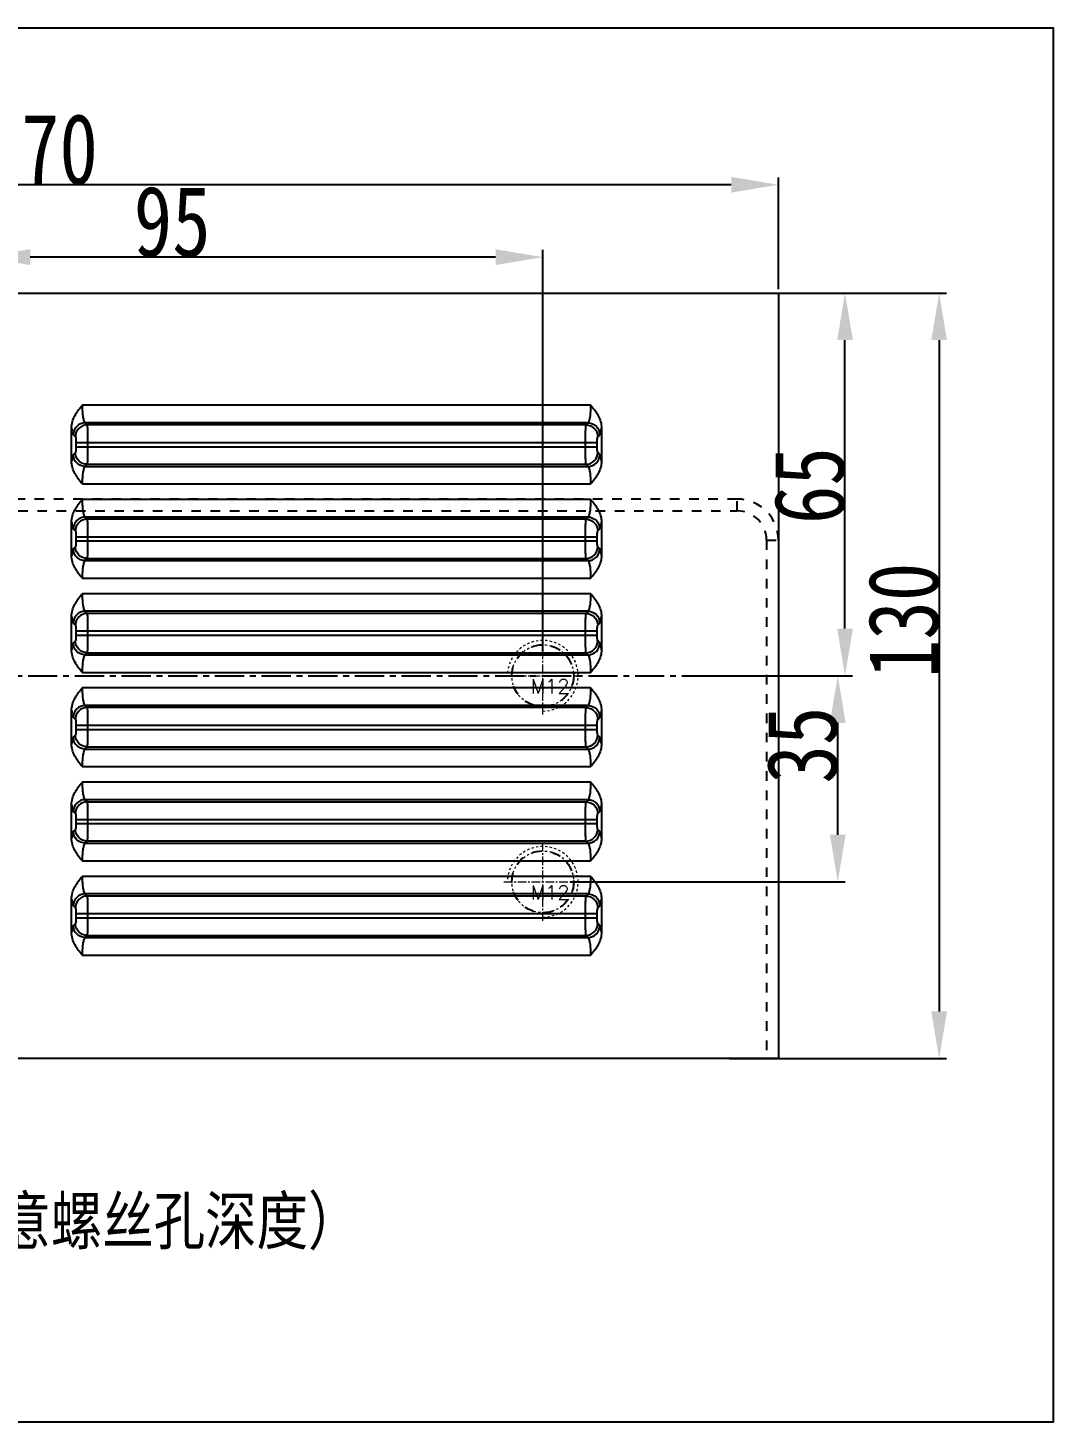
# Model space of a CAD drawing. Header units: millimetres. Extents: x 2673 to 5721, y -10743 to 3474.
# Drawn here: x 3813.8 to 3987.8, y -3760.6 to -3523.9 of the extents above; entities that cross this region are included whole.
import ezdxf

# ---------------------------------------------------------------- set-up
doc = ezdxf.new("R2010")
doc.units = ezdxf.units.MM
doc.header["$LTSCALE"] = 16.335
doc.header["$PDMODE"] = 3
doc.header["$PDSIZE"] = 0.3125
doc.linetypes.add('CENTER', pattern=[0.6, 0.375, -0.075, 0.075, -0.075])
doc.linetypes.add('HIDDEN', pattern=[0.2, 0.1, -0.1])
doc.layers.get('0').update_dxf_attribs({"linetype": 'CONTINUOUS'})
doc.layers.get('Defpoints').update_dxf_attribs({"linetype": 'CONTINUOUS'})
doc.layers.add('DEFAULT_2', color=8, linetype='HIDDEN')
doc.layers.add('screw', color=33, linetype='CONTINUOUS', lineweight=13)
doc.styles.get("Standard").update_dxf_attribs({"font": 'txt', "width": 0.8})
doc.styles.add('TXT', font='txt.shx', dxfattribs={"bigfont": 'gbcbig.shx'})
doc.dimstyles.new('ISO-25', dxfattribs={"dimtxt": 12, "dimasz": 8, "dimexe": 1.25, "dimexo": 0.625, "dimgap": 0, "dimtad": 1, "dimdsep": 46, "dimtxsty": 'Standard', "dimcen": 0, "dimclrd": 4, "dimclre": 4, "dimclrt": 6, "dimazin": 0, "dimtfac": 1, "dimtofl": 0, "dimtmove": 0, "dimatfit": 3, "dimfxl": 0, "dimarcsym": 0})

# ---------------------------------------------------------------- blocks, each defined once
blk = doc.blocks.new('screw_m12_g')
at = {"layer": 'screw', "color": 1, "linetype": 'CENTER', "ltscale": 0.24}
for p, q in [((0, -6.6), (0, 6.6)), ((-6.6, 0), (6.6, 0))]:
    blk.add_line(p, q, dxfattribs=at)
at = {"layer": 'screw', "color": 33, "linetype": 'HIDDEN', "ltscale": 0.24}
blk.add_circle((0, 0), 5.25, dxfattribs=at)
at = {"layer": 'screw', "color": 92, "linetype": 'HIDDEN', "ltscale": 0.24}
blk.add_arc((0, 0), 6, 270, 180, dxfattribs=at)
at = {"layer": 'screw', "color": 6, "style": 'TXT'}
blk.add_text('M12', height=2.4, dxfattribs=at).set_placement((-2.04, -3))
blk = doc.blocks.new('*D607')
at = {"color": 4, "lineweight": -2}
for p, q in [((3671.17, -3568.25), (3671.17, -3549.25)), ((3941.17, -3568.25), (3941.17, -3549.25)), ((3933.17, -3550.5), (3679.17, -3550.5))]:
    blk.add_line(p, q, dxfattribs=at)
at = {"color": 4}
for points in [[(3679.17, -3549.16), (3679.17, -3551.83), (3671.17, -3550.5)], [(3933.17, -3549.16), (3933.17, -3551.83), (3941.17, -3550.5)]]:
    blk.add_solid(points, dxfattribs=at)
at = {"layer": 'Defpoints', "color": 0}
for p in [(3671.17, -3550.5), (3671.17, -3568.88), (3941.17, -3568.88)]:
    blk.add_point(p, dxfattribs=at)
at = {"color": 6, "insert": (3815.87, -3544.5), "char_height": 12, "attachment_point": 5}
blk.add_mtext('270', dxfattribs=at)
blk = doc.blocks.new('*D608')
at = {"color": 4, "lineweight": -2}
for p, q in [((3932.88, -3568.88), (3969.7, -3568.88)), ((3968.45, -3576.88), (3968.45, -3690.88)), ((3932.88, -3698.88), (3969.7, -3698.88))]:
    blk.add_line(p, q, dxfattribs=at)
at = {"color": 4}
for points in [[(3967.12, -3576.88), (3969.78, -3576.88), (3968.45, -3568.88)], [(3967.12, -3690.88), (3969.78, -3690.88), (3968.45, -3698.88)]]:
    blk.add_solid(points, dxfattribs=at)
at = {"layer": 'Defpoints', "color": 0}
for p in [(3932.26, -3568.88), (3932.26, -3698.88), (3968.45, -3698.88)]:
    blk.add_point(p, dxfattribs=at)
at = {"color": 6, "insert": (3962.45, -3624.47), "char_height": 12, "attachment_point": 5, "rotation": 90}
blk.add_mtext('130', dxfattribs=at)
blk = doc.blocks.new('*D609')
at = {"color": 4, "lineweight": -2}
for p, q in [((3806.17, -3576.17), (3806.17, -3561.54)), ((3893.17, -3562.79), (3814.17, -3562.79)), ((3901.17, -3629.7), (3901.17, -3561.54))]:
    blk.add_line(p, q, dxfattribs=at)
at = {"color": 4}
for points in [[(3814.17, -3561.45), (3814.17, -3564.12), (3806.17, -3562.79)], [(3893.17, -3561.45), (3893.17, -3564.12), (3901.17, -3562.79)]]:
    blk.add_solid(points, dxfattribs=at)
at = {"layer": 'Defpoints', "color": 0}
for p in [(3806.17, -3562.79), (3806.17, -3576.8), (3901.17, -3630.33)]:
    blk.add_point(p, dxfattribs=at)
at = {"color": 6, "insert": (3838.27, -3556.79), "char_height": 12, "attachment_point": 5}
blk.add_mtext('95', dxfattribs=at)
blk = doc.blocks.new('*D610')
at = {"color": 4, "lineweight": -2}
for p, q in [((3925.47, -3633.88), (3952.5, -3633.88)), ((3951.25, -3660.88), (3951.25, -3641.88)), ((3905.82, -3668.88), (3952.5, -3668.88))]:
    blk.add_line(p, q, dxfattribs=at)
at = {"color": 4}
for points in [[(3949.91, -3641.88), (3952.58, -3641.88), (3951.25, -3633.88)], [(3949.91, -3660.88), (3952.58, -3660.88), (3951.25, -3668.88)]]:
    blk.add_solid(points, dxfattribs=at)
at = {"layer": 'Defpoints', "color": 0}
for p in [(3924.85, -3633.88), (3951.25, -3633.88), (3905.2, -3668.88)]:
    blk.add_point(p, dxfattribs=at)
at = {"color": 6, "insert": (3945.25, -3645.65), "char_height": 12, "attachment_point": 5, "rotation": 90}
blk.add_mtext('35', dxfattribs=at)
blk = doc.blocks.new('*D588')
at = {"color": 4, "lineweight": -2}
for p, q in [((3933.51, -3568.88), (3953.72, -3568.88)), ((3952.47, -3625.88), (3952.47, -3576.88)), ((3935.28, -3633.88), (3953.72, -3633.88))]:
    blk.add_line(p, q, dxfattribs=at)
at = {"color": 4}
for points in [[(3951.14, -3576.88), (3953.81, -3576.88), (3952.47, -3568.88)], [(3951.14, -3625.88), (3953.81, -3625.88), (3952.47, -3633.88)]]:
    blk.add_solid(points, dxfattribs=at)
at = {"layer": 'Defpoints', "color": 0}
for p in [(3932.88, -3568.88), (3952.47, -3568.88), (3934.65, -3633.88)]:
    blk.add_point(p, dxfattribs=at)
at = {"color": 6, "insert": (3946.47, -3601.59), "char_height": 12, "attachment_point": 5, "rotation": 90}
blk.add_mtext('65', dxfattribs=at)

msp = doc.modelspace()

# ---------------------------------------------------------------- linework, layer by layer
at = {"color": 7, "linetype": 'Continuous'}
for p, q in [((3671.172, -3568.879), (3941.172, -3568.879)), ((3941.172, -3568.879), (3941.172, -3698.88)), ((3909.35, -3587.949), (3822.994, -3587.949)), ((3821.193, -3597.475), (3821.193, -3591.783)), ((3823.464, -3590.933), (3823.824, -3591.293)), ((3908.879, -3590.933), (3823.464, -3590.933)), ((3908.519, -3591.293), (3823.824, -3591.293)), ((3908.519, -3591.293), (3908.879, -3590.933)), ((3911.151, -3591.783), (3911.151, -3597.475)), ((3821.475, -3592.922), (3821.835, -3593.282)), ((3821.929, -3594.277), (3821.929, -3594.982)), ((3821.929, -3594.277), (3910.414, -3594.277)), ((3823.919, -3594.277), (3823.919, -3594.982)), ((3908.425, -3594.982), (3908.425, -3594.277)), ((3910.414, -3594.982), (3910.414, -3594.277)), ((3910.508, -3593.282), (3910.868, -3592.922)), ((3821.835, -3595.977), (3821.475, -3596.337)), ((3821.929, -3594.982), (3910.414, -3594.982)), ((3910.868, -3596.337), (3910.508, -3595.977)), ((3823.824, -3597.966), (3823.464, -3598.326)), ((3823.464, -3598.326), (3908.879, -3598.326)), ((3823.824, -3597.966), (3908.519, -3597.966)), ((3908.879, -3598.326), (3908.519, -3597.966)), ((3822.994, -3601.31), (3909.35, -3601.31)), ((3909.35, -3603.949), (3822.994, -3603.949)), ((3821.193, -3613.475), (3821.193, -3607.783)), ((3823.464, -3606.933), (3823.824, -3607.293)), ((3908.879, -3606.933), (3823.464, -3606.933)), ((3908.519, -3607.293), (3823.824, -3607.293)), ((3908.519, -3607.293), (3908.879, -3606.933)), ((3911.151, -3607.783), (3911.151, -3613.475)), ((3821.475, -3608.922), (3821.835, -3609.282)), ((3821.929, -3610.277), (3821.929, -3610.982)), ((3821.929, -3610.277), (3910.414, -3610.277)), ((3823.919, -3610.277), (3823.919, -3610.982)), ((3908.425, -3610.982), (3908.425, -3610.277)), ((3910.414, -3610.982), (3910.414, -3610.277)), ((3910.508, -3609.282), (3910.868, -3608.922)), ((3821.835, -3611.977), (3821.475, -3612.337)), ((3821.929, -3610.982), (3910.414, -3610.982)), ((3910.868, -3612.337), (3910.508, -3611.977)), ((3823.824, -3613.966), (3823.464, -3614.326)), ((3823.464, -3614.326), (3908.879, -3614.326)), ((3823.824, -3613.966), (3908.519, -3613.966)), ((3908.879, -3614.326), (3908.519, -3613.966)), ((3822.994, -3617.31), (3909.35, -3617.31)), ((3909.35, -3619.949), (3822.994, -3619.949)), ((3821.193, -3629.475), (3821.193, -3623.783)), ((3821.475, -3624.922), (3821.835, -3625.282)), ((3823.464, -3622.933), (3823.824, -3623.293)), ((3908.879, -3622.933), (3823.464, -3622.933)), ((3908.519, -3623.293), (3823.824, -3623.293)), ((3908.519, -3623.293), (3908.879, -3622.933)), ((3910.508, -3625.282), (3910.868, -3624.922)), ((3911.151, -3623.783), (3911.151, -3629.475)), ((3821.929, -3626.277), (3821.929, -3626.982)), ((3821.929, -3626.277), (3910.414, -3626.277)), ((3821.929, -3626.982), (3910.414, -3626.982)), ((3823.919, -3626.277), (3823.919, -3626.982)), ((3908.425, -3626.982), (3908.425, -3626.277)), ((3910.414, -3626.982), (3910.414, -3626.277)), ((3821.835, -3627.977), (3821.475, -3628.337)), ((3910.868, -3628.337), (3910.508, -3627.977)), ((3823.824, -3629.966), (3823.464, -3630.326)), ((3823.464, -3630.326), (3908.879, -3630.326)), ((3823.824, -3629.966), (3908.519, -3629.966)), ((3908.879, -3630.326), (3908.519, -3629.966)), ((3822.994, -3633.31), (3909.35, -3633.31)), ((3909.35, -3635.949), (3822.994, -3635.949)), ((3823.464, -3638.933), (3823.824, -3639.293)), ((3908.879, -3638.933), (3823.464, -3638.933)), ((3908.519, -3639.293), (3908.879, -3638.933)), ((3821.193, -3645.475), (3821.193, -3639.783)), ((3821.475, -3640.922), (3821.835, -3641.282)), ((3908.519, -3639.293), (3823.824, -3639.293)), ((3910.508, -3641.282), (3910.868, -3640.922)), ((3911.151, -3639.783), (3911.151, -3645.475)), ((3821.835, -3643.977), (3821.475, -3644.337)), ((3821.929, -3642.277), (3821.929, -3642.982)), ((3821.929, -3642.277), (3910.414, -3642.277)), ((3821.929, -3642.982), (3910.414, -3642.982)), ((3823.919, -3642.277), (3823.919, -3642.982)), ((3908.425, -3642.982), (3908.425, -3642.277)), ((3910.414, -3642.982), (3910.414, -3642.277)), ((3910.868, -3644.337), (3910.508, -3643.977)), ((3823.824, -3645.966), (3823.464, -3646.326)), ((3823.464, -3646.326), (3908.879, -3646.326)), ((3823.824, -3645.966), (3908.519, -3645.966)), ((3908.879, -3646.326), (3908.519, -3645.966)), ((3822.994, -3649.31), (3909.35, -3649.31)), ((3909.35, -3651.949), (3822.994, -3651.949)), ((3821.193, -3661.475), (3821.193, -3655.783)), ((3823.464, -3654.933), (3823.824, -3655.293)), ((3908.879, -3654.933), (3823.464, -3654.933)), ((3823.824, -3655.293), (3908.519, -3655.293)), ((3908.519, -3655.293), (3908.879, -3654.933)), ((3911.151, -3655.783), (3911.151, -3661.475)), ((3821.475, -3656.922), (3821.835, -3657.282)), ((3910.508, -3657.282), (3910.868, -3656.922)), ((3821.835, -3659.977), (3821.475, -3660.337)), ((3821.929, -3658.277), (3821.929, -3658.982)), ((3821.929, -3658.277), (3910.414, -3658.277)), ((3821.929, -3658.982), (3910.414, -3658.982)), ((3823.919, -3658.277), (3823.919, -3658.982)), ((3908.425, -3658.982), (3908.425, -3658.277)), ((3910.414, -3658.982), (3910.414, -3658.277)), ((3910.868, -3660.337), (3910.508, -3659.977)), ((3823.824, -3661.966), (3823.464, -3662.326)), ((3823.464, -3662.326), (3908.879, -3662.326)), ((3908.519, -3661.966), (3823.824, -3661.966)), ((3908.879, -3662.326), (3908.519, -3661.966)), ((3822.994, -3665.31), (3909.35, -3665.31)), ((3909.35, -3667.949), (3822.994, -3667.949)), ((3821.193, -3677.475), (3821.193, -3671.783)), ((3823.464, -3670.933), (3823.824, -3671.293)), ((3908.879, -3670.933), (3823.464, -3670.933)), ((3908.519, -3671.293), (3823.824, -3671.293)), ((3908.519, -3671.293), (3908.879, -3670.933)), ((3911.151, -3671.783), (3911.151, -3677.475)), ((3821.475, -3672.922), (3821.835, -3673.282)), ((3821.929, -3674.277), (3821.929, -3674.982)), ((3821.929, -3674.277), (3910.414, -3674.277)), ((3823.919, -3674.277), (3823.919, -3674.982)), ((3908.425, -3674.982), (3908.425, -3674.277)), ((3910.414, -3674.982), (3910.414, -3674.277)), ((3910.508, -3673.282), (3910.868, -3672.922)), ((3821.835, -3675.977), (3821.475, -3676.337)), ((3821.929, -3674.982), (3910.414, -3674.982)), ((3910.868, -3676.337), (3910.508, -3675.977)), ((3823.824, -3677.966), (3823.464, -3678.326)), ((3823.464, -3678.326), (3908.879, -3678.326)), ((3823.824, -3677.966), (3908.519, -3677.966)), ((3908.879, -3678.326), (3908.519, -3677.966)), ((3822.994, -3681.31), (3909.35, -3681.31)), ((3941.172, -3698.88), (3671.172, -3698.88))]:
    msp.add_line(p, q, dxfattribs=at)
at = {"color": 1, "linetype": 'CENTER', "ltscale": 0.808578}
msp.add_line((3671.172, -3633.879), (3941.172, -3633.879), dxfattribs=at)
msp.add_lwpolyline([(3532.828, -3523.855), (3987.794, -3523.855), (3987.794, -3760.633), (3532.828, -3760.633)], close=True)
at = {"color": 7, "linetype": 'Continuous'}
for points, knots in [([(3821.193, -3591.783), (3821.193, -3591.07), (3821.66, -3589.64), (3822.539, -3588.506), (3822.994, -3587.949)], [0, 0, 0, 0, 0.4983133, 1, 1, 1, 1]), ([(3822.994, -3587.949), (3822.994, -3588.31), (3823.014, -3588.984), (3823.104, -3589.878), (3823.222, -3590.485), (3823.35, -3590.806), (3823.424, -3590.908), (3823.464, -3590.933)], [0, 0, 0, 0, 0.3532544, 0.6598952, 0.8817852, 0.9537681, 1, 1, 1, 1]), ([(3908.879, -3590.933), (3908.92, -3590.908), (3908.994, -3590.806), (3909.122, -3590.486), (3909.239, -3589.878), (3909.33, -3588.985), (3909.35, -3588.31), (3909.35, -3587.949)], [0, 0, 0, 0, 0.0461847, 0.118068, 0.339755, 0.6463611, 1, 1, 1, 1]), ([(3909.35, -3587.949), (3909.805, -3588.506), (3910.683, -3589.64), (3911.151, -3591.07), (3911.151, -3591.783)], [0, 0, 0, 0, 0.5016803, 1, 1, 1, 1]), ([(3821.193, -3591.783), (3821.225, -3592.042), (3821.274, -3592.385), (3821.382, -3592.76), (3821.439, -3592.886), (3821.475, -3592.922)], [0, 0, 0, 0, 0.661067, 0.8712814, 1, 1, 1, 1]), ([(3823.824, -3591.293), (3823.318, -3591.298), (3822.272, -3591.729), (3821.841, -3592.776), (3821.835, -3593.282)], [0, 0, 0, 0, 0.5, 1, 1, 1, 1]), ([(3823.824, -3591.293), (3823.836, -3591.327), (3823.847, -3591.432), (3823.865, -3591.633), (3823.879, -3591.923), (3823.899, -3592.455), (3823.914, -3593.249), (3823.919, -3593.918), (3823.919, -3594.277)], [0, 0, 0, 0, 0.0364007, 0.1047722, 0.203024, 0.3278901, 0.640037, 1, 1, 1, 1]), ([(3908.425, -3594.277), (3908.425, -3593.918), (3908.429, -3593.249), (3908.444, -3592.455), (3908.464, -3591.923), (3908.479, -3591.633), (3908.497, -3591.432), (3908.508, -3591.327), (3908.519, -3591.293)], [0, 0, 0, 0, 0.360116, 0.6723565, 0.7971401, 0.8952895, 0.963606, 1, 1, 1, 1]), ([(3908.879, -3590.933), (3909.385, -3590.938), (3910.432, -3591.369), (3910.863, -3592.416), (3910.868, -3592.922)], [0, 0, 0, 0, 0.5, 1, 1, 1, 1]), ([(3910.868, -3592.922), (3910.904, -3592.886), (3910.962, -3592.76), (3911.07, -3592.385), (3911.118, -3592.042), (3911.151, -3591.783)], [0, 0, 0, 0, 0.1286696, 0.3388579, 1, 1, 1, 1]), ([(3821.835, -3593.282), (3821.861, -3593.308), (3821.878, -3593.428), (3821.91, -3593.633), (3821.925, -3593.934), (3821.929, -3594.157), (3821.929, -3594.277)], [0, 0, 0, 0, 0.1090665, 0.3317934, 0.6421341, 1, 1, 1, 1]), ([(3910.414, -3594.277), (3910.414, -3594.157), (3910.419, -3593.934), (3910.434, -3593.633), (3910.466, -3593.428), (3910.482, -3593.308), (3910.508, -3593.282)], [0, 0, 0, 0, 0.3580185, 0.6684518, 0.8909949, 1, 1, 1, 1]), ([(3821.475, -3596.337), (3821.439, -3596.373), (3821.382, -3596.498), (3821.274, -3596.874), (3821.225, -3597.217), (3821.193, -3597.475)], [0, 0, 0, 0, 0.1286696, 0.3388579, 1, 1, 1, 1]), ([(3823.464, -3598.326), (3822.958, -3598.32), (3821.911, -3597.89), (3821.481, -3596.843), (3821.475, -3596.337)], [0, 0, 0, 0, 0.5, 1, 1, 1, 1]), ([(3821.929, -3594.982), (3821.929, -3595.102), (3821.925, -3595.325), (3821.91, -3595.626), (3821.878, -3595.831), (3821.861, -3595.951), (3821.835, -3595.977)], [0, 0, 0, 0, 0.3580185, 0.6684518, 0.8909949, 1, 1, 1, 1]), ([(3823.919, -3594.982), (3823.919, -3595.341), (3823.914, -3596.01), (3823.899, -3596.804), (3823.879, -3597.336), (3823.865, -3597.626), (3823.847, -3597.827), (3823.836, -3597.931), (3823.824, -3597.966)], [0, 0, 0, 0, 0.360116, 0.6723565, 0.7971401, 0.8952895, 0.963606, 1, 1, 1, 1]), ([(3908.519, -3597.966), (3908.508, -3597.931), (3908.497, -3597.827), (3908.479, -3597.626), (3908.464, -3597.336), (3908.444, -3596.803), (3908.429, -3596.01), (3908.425, -3595.341), (3908.425, -3594.982)], [0, 0, 0, 0, 0.0364007, 0.1047722, 0.203024, 0.3278901, 0.640037, 1, 1, 1, 1]), ([(3908.519, -3597.966), (3909.025, -3597.96), (3910.072, -3597.53), (3910.503, -3596.483), (3910.508, -3595.977)], [0, 0, 0, 0, 0.5, 1, 1, 1, 1]), ([(3910.508, -3595.977), (3910.482, -3595.951), (3910.466, -3595.831), (3910.434, -3595.626), (3910.419, -3595.324), (3910.414, -3595.102), (3910.414, -3594.982)], [0, 0, 0, 0, 0.1090665, 0.3317934, 0.6421341, 1, 1, 1, 1]), ([(3911.151, -3597.475), (3911.118, -3597.217), (3911.07, -3596.874), (3910.962, -3596.498), (3910.904, -3596.373), (3910.868, -3596.337)], [0, 0, 0, 0, 0.661067, 0.8712814, 1, 1, 1, 1]), ([(3822.994, -3601.31), (3822.539, -3600.753), (3821.66, -3599.618), (3821.193, -3598.189), (3821.193, -3597.475)], [0, 0, 0, 0, 0.5016864, 1, 1, 1, 1]), ([(3823.464, -3598.326), (3823.424, -3598.35), (3823.35, -3598.453), (3823.222, -3598.773), (3823.105, -3599.38), (3823.014, -3600.274), (3822.994, -3600.949), (3822.994, -3601.31)], [0, 0, 0, 0, 0.0461847, 0.118068, 0.339755, 0.6463611, 1, 1, 1, 1]), ([(3909.35, -3601.31), (3909.35, -3600.949), (3909.33, -3600.275), (3909.239, -3599.381), (3909.122, -3598.774), (3908.994, -3598.453), (3908.92, -3598.35), (3908.879, -3598.326)], [0, 0, 0, 0, 0.3532544, 0.6598952, 0.8817852, 0.9537681, 1, 1, 1, 1]), ([(3911.151, -3597.475), (3911.151, -3598.189), (3910.683, -3599.618), (3909.804, -3600.753), (3909.35, -3601.31)], [0, 0, 0, 0, 0.4983121, 1, 1, 1, 1]), ([(3821.193, -3607.783), (3821.193, -3607.07), (3821.66, -3605.64), (3822.539, -3604.506), (3822.994, -3603.949)], [0, 0, 0, 0, 0.4983133, 1, 1, 1, 1]), ([(3822.994, -3603.949), (3822.994, -3604.31), (3823.014, -3604.984), (3823.104, -3605.878), (3823.222, -3606.485), (3823.35, -3606.806), (3823.424, -3606.908), (3823.464, -3606.933)], [0, 0, 0, 0, 0.3532544, 0.6598952, 0.8817852, 0.9537681, 1, 1, 1, 1]), ([(3908.879, -3606.933), (3908.92, -3606.908), (3908.994, -3606.806), (3909.122, -3606.486), (3909.239, -3605.878), (3909.33, -3604.985), (3909.35, -3604.31), (3909.35, -3603.949)], [0, 0, 0, 0, 0.0461847, 0.118068, 0.339755, 0.6463611, 1, 1, 1, 1]), ([(3909.35, -3603.949), (3909.805, -3604.506), (3910.683, -3605.64), (3911.151, -3607.07), (3911.151, -3607.783)], [0, 0, 0, 0, 0.5016804, 1, 1, 1, 1]), ([(3821.193, -3607.783), (3821.225, -3608.042), (3821.274, -3608.385), (3821.382, -3608.76), (3821.439, -3608.886), (3821.475, -3608.922)], [0, 0, 0, 0, 0.661067, 0.8712814, 1, 1, 1, 1]), ([(3823.824, -3607.293), (3823.318, -3607.298), (3822.272, -3607.729), (3821.841, -3608.776), (3821.835, -3609.282)], [0, 0, 0, 0, 0.5, 1, 1, 1, 1]), ([(3823.824, -3607.293), (3823.836, -3607.327), (3823.847, -3607.432), (3823.865, -3607.633), (3823.879, -3607.923), (3823.899, -3608.455), (3823.914, -3609.249), (3823.919, -3609.918), (3823.919, -3610.277)], [0, 0, 0, 0, 0.0364007, 0.1047722, 0.203024, 0.3278901, 0.640037, 1, 1, 1, 1]), ([(3908.425, -3610.277), (3908.425, -3609.918), (3908.429, -3609.249), (3908.444, -3608.455), (3908.464, -3607.923), (3908.479, -3607.633), (3908.497, -3607.432), (3908.508, -3607.327), (3908.519, -3607.293)], [0, 0, 0, 0, 0.360116, 0.6723565, 0.7971401, 0.8952895, 0.963606, 1, 1, 1, 1]), ([(3908.879, -3606.933), (3909.385, -3606.938), (3910.432, -3607.369), (3910.863, -3608.416), (3910.868, -3608.922)], [0, 0, 0, 0, 0.5, 1, 1, 1, 1]), ([(3910.868, -3608.922), (3910.904, -3608.886), (3910.962, -3608.76), (3911.07, -3608.385), (3911.118, -3608.042), (3911.151, -3607.783)], [0, 0, 0, 0, 0.1286696, 0.3388579, 1, 1, 1, 1]), ([(3821.835, -3609.282), (3821.861, -3609.308), (3821.878, -3609.428), (3821.91, -3609.633), (3821.925, -3609.934), (3821.929, -3610.157), (3821.929, -3610.277)], [0, 0, 0, 0, 0.1090665, 0.3317934, 0.6421341, 1, 1, 1, 1]), ([(3910.414, -3610.277), (3910.414, -3610.157), (3910.419, -3609.934), (3910.434, -3609.633), (3910.466, -3609.428), (3910.482, -3609.308), (3910.508, -3609.282)], [0, 0, 0, 0, 0.3580185, 0.6684518, 0.8909949, 1, 1, 1, 1]), ([(3821.475, -3612.337), (3821.439, -3612.373), (3821.382, -3612.498), (3821.274, -3612.874), (3821.225, -3613.217), (3821.193, -3613.475)], [0, 0, 0, 0, 0.1286696, 0.3388579, 1, 1, 1, 1]), ([(3823.464, -3614.326), (3822.958, -3614.32), (3821.911, -3613.89), (3821.481, -3612.843), (3821.475, -3612.337)], [0, 0, 0, 0, 0.5, 1, 1, 1, 1]), ([(3821.929, -3610.982), (3821.929, -3611.102), (3821.925, -3611.325), (3821.91, -3611.626), (3821.878, -3611.831), (3821.861, -3611.951), (3821.835, -3611.977)], [0, 0, 0, 0, 0.3580185, 0.6684518, 0.8909949, 1, 1, 1, 1]), ([(3823.919, -3610.982), (3823.919, -3611.341), (3823.914, -3612.01), (3823.899, -3612.804), (3823.879, -3613.336), (3823.865, -3613.626), (3823.847, -3613.827), (3823.836, -3613.931), (3823.824, -3613.966)], [0, 0, 0, 0, 0.360116, 0.6723565, 0.7971401, 0.8952895, 0.963606, 1, 1, 1, 1]), ([(3908.519, -3613.966), (3908.508, -3613.931), (3908.497, -3613.827), (3908.479, -3613.626), (3908.464, -3613.336), (3908.444, -3612.803), (3908.429, -3612.01), (3908.425, -3611.341), (3908.425, -3610.982)], [0, 0, 0, 0, 0.0364007, 0.1047722, 0.203024, 0.3278901, 0.640037, 1, 1, 1, 1]), ([(3908.519, -3613.966), (3909.025, -3613.96), (3910.072, -3613.53), (3910.503, -3612.483), (3910.508, -3611.977)], [0, 0, 0, 0, 0.5, 1, 1, 1, 1]), ([(3910.508, -3611.977), (3910.482, -3611.951), (3910.466, -3611.831), (3910.434, -3611.626), (3910.419, -3611.324), (3910.414, -3611.102), (3910.414, -3610.982)], [0, 0, 0, 0, 0.1090665, 0.3317934, 0.6421341, 1, 1, 1, 1]), ([(3911.151, -3613.475), (3911.118, -3613.217), (3911.07, -3612.874), (3910.962, -3612.498), (3910.904, -3612.373), (3910.868, -3612.337)], [0, 0, 0, 0, 0.661067, 0.8712814, 1, 1, 1, 1]), ([(3822.994, -3617.31), (3822.539, -3616.753), (3821.66, -3615.618), (3821.193, -3614.189), (3821.193, -3613.475)], [0, 0, 0, 0, 0.5016863, 1, 1, 1, 1]), ([(3823.464, -3614.326), (3823.424, -3614.35), (3823.35, -3614.453), (3823.222, -3614.773), (3823.105, -3615.38), (3823.014, -3616.274), (3822.994, -3616.949), (3822.994, -3617.31)], [0, 0, 0, 0, 0.0461847, 0.118068, 0.339755, 0.6463611, 1, 1, 1, 1]), ([(3909.35, -3617.31), (3909.35, -3616.949), (3909.33, -3616.275), (3909.239, -3615.381), (3909.122, -3614.774), (3908.994, -3614.453), (3908.92, -3614.35), (3908.879, -3614.326)], [0, 0, 0, 0, 0.3532544, 0.6598952, 0.8817852, 0.9537681, 1, 1, 1, 1]), ([(3911.151, -3613.475), (3911.151, -3614.189), (3910.683, -3615.618), (3909.804, -3616.753), (3909.35, -3617.31)], [0, 0, 0, 0, 0.4983121, 1, 1, 1, 1]), ([(3821.193, -3623.783), (3821.193, -3623.07), (3821.66, -3621.64), (3822.539, -3620.506), (3822.994, -3619.949)], [0, 0, 0, 0, 0.4983131, 1, 1, 1, 1]), ([(3822.994, -3619.949), (3822.994, -3620.31), (3823.014, -3620.984), (3823.104, -3621.878), (3823.222, -3622.485), (3823.35, -3622.806), (3823.424, -3622.908), (3823.464, -3622.933)], [0, 0, 0, 0, 0.3532544, 0.6598952, 0.8817852, 0.9537681, 1, 1, 1, 1]), ([(3908.879, -3622.933), (3908.92, -3622.908), (3908.994, -3622.806), (3909.122, -3622.486), (3909.239, -3621.878), (3909.33, -3620.985), (3909.35, -3620.31), (3909.35, -3619.949)], [0, 0, 0, 0, 0.0461847, 0.118068, 0.339755, 0.6463611, 1, 1, 1, 1]), ([(3909.35, -3619.949), (3909.805, -3620.506), (3910.683, -3621.64), (3911.151, -3623.07), (3911.151, -3623.783)], [0, 0, 0, 0, 0.5016805, 1, 1, 1, 1]), ([(3821.193, -3623.783), (3821.225, -3624.042), (3821.274, -3624.385), (3821.382, -3624.76), (3821.439, -3624.886), (3821.475, -3624.922)], [0, 0, 0, 0, 0.661067, 0.8712814, 1, 1, 1, 1]), ([(3823.824, -3623.293), (3823.318, -3623.298), (3822.272, -3623.729), (3821.841, -3624.776), (3821.835, -3625.282)], [0, 0, 0, 0, 0.5, 1, 1, 1, 1]), ([(3823.824, -3623.293), (3823.836, -3623.327), (3823.847, -3623.432), (3823.865, -3623.633), (3823.879, -3623.923), (3823.899, -3624.455), (3823.914, -3625.249), (3823.919, -3625.918), (3823.919, -3626.277)], [0, 0, 0, 0, 0.0364007, 0.1047722, 0.203024, 0.3278901, 0.640037, 1, 1, 1, 1]), ([(3908.425, -3626.277), (3908.425, -3625.918), (3908.429, -3625.249), (3908.444, -3624.455), (3908.464, -3623.923), (3908.479, -3623.633), (3908.497, -3623.432), (3908.508, -3623.327), (3908.519, -3623.293)], [0, 0, 0, 0, 0.360116, 0.6723565, 0.7971401, 0.8952895, 0.963606, 1, 1, 1, 1]), ([(3908.879, -3622.933), (3909.385, -3622.938), (3910.432, -3623.369), (3910.863, -3624.416), (3910.868, -3624.922)], [0, 0, 0, 0, 0.5, 1, 1, 1, 1]), ([(3910.868, -3624.922), (3910.904, -3624.886), (3910.962, -3624.76), (3911.07, -3624.385), (3911.118, -3624.042), (3911.151, -3623.783)], [0, 0, 0, 0, 0.1286696, 0.3388579, 1, 1, 1, 1]), ([(3821.835, -3625.282), (3821.861, -3625.308), (3821.878, -3625.428), (3821.91, -3625.633), (3821.925, -3625.934), (3821.929, -3626.157), (3821.929, -3626.277)], [0, 0, 0, 0, 0.1090665, 0.3317934, 0.6421341, 1, 1, 1, 1]), ([(3821.929, -3626.982), (3821.929, -3627.102), (3821.925, -3627.325), (3821.91, -3627.626), (3821.878, -3627.831), (3821.861, -3627.951), (3821.835, -3627.977)], [0, 0, 0, 0, 0.3580185, 0.6684518, 0.8909949, 1, 1, 1, 1]), ([(3823.919, -3626.982), (3823.919, -3627.341), (3823.914, -3628.01), (3823.899, -3628.804), (3823.879, -3629.336), (3823.865, -3629.626), (3823.847, -3629.827), (3823.836, -3629.931), (3823.824, -3629.966)], [0, 0, 0, 0, 0.360116, 0.6723565, 0.7971401, 0.8952895, 0.963606, 1, 1, 1, 1]), ([(3908.519, -3629.966), (3908.508, -3629.931), (3908.497, -3629.827), (3908.479, -3629.626), (3908.464, -3629.336), (3908.444, -3628.803), (3908.429, -3628.01), (3908.425, -3627.341), (3908.425, -3626.982)], [0, 0, 0, 0, 0.0364007, 0.1047722, 0.203024, 0.3278901, 0.640037, 1, 1, 1, 1]), ([(3910.414, -3626.277), (3910.414, -3626.157), (3910.419, -3625.934), (3910.434, -3625.633), (3910.466, -3625.428), (3910.482, -3625.308), (3910.508, -3625.282)], [0, 0, 0, 0, 0.3580185, 0.6684518, 0.8909949, 1, 1, 1, 1]), ([(3910.508, -3627.977), (3910.482, -3627.951), (3910.466, -3627.831), (3910.434, -3627.626), (3910.419, -3627.324), (3910.414, -3627.102), (3910.414, -3626.982)], [0, 0, 0, 0, 0.1090665, 0.3317934, 0.6421341, 1, 1, 1, 1]), ([(3821.475, -3628.337), (3821.439, -3628.373), (3821.382, -3628.498), (3821.274, -3628.874), (3821.225, -3629.217), (3821.193, -3629.475)], [0, 0, 0, 0, 0.1286696, 0.3388579, 1, 1, 1, 1]), ([(3822.994, -3633.31), (3822.539, -3632.753), (3821.66, -3631.618), (3821.193, -3630.189), (3821.193, -3629.475)], [0, 0, 0, 0, 0.5016826, 1, 1, 1, 1]), ([(3823.464, -3630.326), (3822.958, -3630.32), (3821.911, -3629.89), (3821.481, -3628.843), (3821.475, -3628.337)], [0, 0, 0, 0, 0.5, 1, 1, 1, 1]), ([(3908.519, -3629.966), (3909.025, -3629.96), (3910.072, -3629.53), (3910.503, -3628.483), (3910.508, -3627.977)], [0, 0, 0, 0, 0.5, 1, 1, 1, 1]), ([(3911.151, -3629.475), (3911.151, -3630.189), (3910.683, -3631.618), (3909.804, -3632.753), (3909.35, -3633.31)], [0, 0, 0, 0, 0.498312, 1, 1, 1, 1]), ([(3911.151, -3629.475), (3911.118, -3629.217), (3911.07, -3628.874), (3910.962, -3628.498), (3910.904, -3628.373), (3910.868, -3628.337)], [0, 0, 0, 0, 0.661067, 0.8712814, 1, 1, 1, 1]), ([(3823.464, -3630.326), (3823.424, -3630.35), (3823.35, -3630.453), (3823.222, -3630.773), (3823.105, -3631.38), (3823.014, -3632.274), (3822.994, -3632.949), (3822.994, -3633.31)], [0, 0, 0, 0, 0.0461847, 0.118068, 0.339755, 0.6463611, 1, 1, 1, 1]), ([(3909.35, -3633.31), (3909.35, -3632.949), (3909.33, -3632.275), (3909.239, -3631.381), (3909.122, -3630.774), (3908.994, -3630.453), (3908.92, -3630.35), (3908.879, -3630.326)], [0, 0, 0, 0, 0.3532544, 0.6598952, 0.8817852, 0.9537681, 1, 1, 1, 1]), ([(3821.193, -3639.783), (3821.193, -3639.07), (3821.66, -3637.64), (3822.539, -3636.506), (3822.994, -3635.949)], [0, 0, 0, 0, 0.498313, 1, 1, 1, 1]), ([(3822.994, -3635.949), (3822.994, -3636.31), (3823.014, -3636.984), (3823.104, -3637.878), (3823.222, -3638.485), (3823.35, -3638.806), (3823.424, -3638.908), (3823.464, -3638.933)], [0, 0, 0, 0, 0.3532544, 0.6598952, 0.8817852, 0.9537681, 1, 1, 1, 1]), ([(3908.879, -3638.933), (3908.92, -3638.908), (3908.994, -3638.806), (3909.122, -3638.486), (3909.239, -3637.878), (3909.33, -3636.985), (3909.35, -3636.31), (3909.35, -3635.949)], [0, 0, 0, 0, 0.0461847, 0.118068, 0.339755, 0.6463611, 1, 1, 1, 1]), ([(3909.35, -3635.949), (3909.805, -3636.506), (3910.683, -3637.64), (3911.151, -3639.07), (3911.151, -3639.783)], [0, 0, 0, 0, 0.5016805, 1, 1, 1, 1]), ([(3908.879, -3638.933), (3909.385, -3638.938), (3910.432, -3639.369), (3910.863, -3640.416), (3910.868, -3640.922)], [0, 0, 0, 0, 0.5, 1, 1, 1, 1]), ([(3821.193, -3639.783), (3821.225, -3640.042), (3821.274, -3640.385), (3821.382, -3640.76), (3821.439, -3640.886), (3821.475, -3640.922)], [0, 0, 0, 0, 0.661067, 0.8712814, 1, 1, 1, 1]), ([(3823.824, -3639.293), (3823.318, -3639.298), (3822.272, -3639.729), (3821.841, -3640.776), (3821.835, -3641.282)], [0, 0, 0, 0, 0.5, 1, 1, 1, 1]), ([(3821.835, -3641.282), (3821.861, -3641.308), (3821.878, -3641.428), (3821.91, -3641.633), (3821.925, -3641.934), (3821.929, -3642.157), (3821.929, -3642.277)], [0, 0, 0, 0, 0.1090665, 0.3317934, 0.6421341, 1, 1, 1, 1]), ([(3823.824, -3639.293), (3823.836, -3639.327), (3823.847, -3639.432), (3823.865, -3639.633), (3823.879, -3639.923), (3823.899, -3640.455), (3823.914, -3641.249), (3823.919, -3641.918), (3823.919, -3642.277)], [0, 0, 0, 0, 0.0364007, 0.1047722, 0.203024, 0.3278901, 0.640037, 1, 1, 1, 1]), ([(3908.425, -3642.277), (3908.425, -3641.918), (3908.429, -3641.249), (3908.444, -3640.455), (3908.464, -3639.923), (3908.479, -3639.633), (3908.497, -3639.432), (3908.508, -3639.327), (3908.519, -3639.293)], [0, 0, 0, 0, 0.360116, 0.6723565, 0.7971401, 0.8952895, 0.963606, 1, 1, 1, 1]), ([(3910.414, -3642.277), (3910.414, -3642.157), (3910.419, -3641.934), (3910.434, -3641.633), (3910.466, -3641.428), (3910.482, -3641.308), (3910.508, -3641.282)], [0, 0, 0, 0, 0.3580185, 0.6684518, 0.8909949, 1, 1, 1, 1]), ([(3910.868, -3640.922), (3910.904, -3640.886), (3910.962, -3640.76), (3911.07, -3640.385), (3911.118, -3640.042), (3911.151, -3639.783)], [0, 0, 0, 0, 0.1286696, 0.3388579, 1, 1, 1, 1]), ([(3821.929, -3642.982), (3821.929, -3643.102), (3821.925, -3643.325), (3821.91, -3643.626), (3821.878, -3643.831), (3821.861, -3643.951), (3821.835, -3643.977)], [0, 0, 0, 0, 0.3580185, 0.6684518, 0.8909949, 1, 1, 1, 1]), ([(3823.919, -3642.982), (3823.919, -3643.341), (3823.914, -3644.01), (3823.899, -3644.804), (3823.879, -3645.336), (3823.865, -3645.626), (3823.847, -3645.827), (3823.836, -3645.931), (3823.824, -3645.966)], [0, 0, 0, 0, 0.360116, 0.6723565, 0.7971401, 0.8952895, 0.963606, 1, 1, 1, 1]), ([(3908.519, -3645.966), (3908.508, -3645.931), (3908.497, -3645.827), (3908.479, -3645.626), (3908.464, -3645.336), (3908.444, -3644.803), (3908.429, -3644.01), (3908.425, -3643.341), (3908.425, -3642.982)], [0, 0, 0, 0, 0.0364007, 0.1047722, 0.203024, 0.3278901, 0.640037, 1, 1, 1, 1]), ([(3908.519, -3645.966), (3909.025, -3645.96), (3910.072, -3645.53), (3910.503, -3644.483), (3910.508, -3643.977)], [0, 0, 0, 0, 0.5, 1, 1, 1, 1]), ([(3910.508, -3643.977), (3910.482, -3643.951), (3910.466, -3643.831), (3910.434, -3643.626), (3910.419, -3643.324), (3910.414, -3643.102), (3910.414, -3642.982)], [0, 0, 0, 0, 0.1090665, 0.3317934, 0.6421341, 1, 1, 1, 1]), ([(3821.475, -3644.337), (3821.439, -3644.373), (3821.382, -3644.498), (3821.274, -3644.874), (3821.225, -3645.217), (3821.193, -3645.475)], [0, 0, 0, 0, 0.1286696, 0.3388579, 1, 1, 1, 1]), ([(3822.994, -3649.31), (3822.539, -3648.753), (3821.66, -3647.618), (3821.193, -3646.189), (3821.193, -3645.475)], [0, 0, 0, 0, 0.5016824, 1, 1, 1, 1]), ([(3823.464, -3646.326), (3822.958, -3646.32), (3821.911, -3645.89), (3821.481, -3644.843), (3821.475, -3644.337)], [0, 0, 0, 0, 0.5, 1, 1, 1, 1]), ([(3823.464, -3646.326), (3823.424, -3646.35), (3823.35, -3646.453), (3823.222, -3646.773), (3823.105, -3647.38), (3823.014, -3648.274), (3822.994, -3648.949), (3822.994, -3649.31)], [0, 0, 0, 0, 0.0461847, 0.118068, 0.339755, 0.6463611, 1, 1, 1, 1]), ([(3909.35, -3649.31), (3909.35, -3648.949), (3909.33, -3648.275), (3909.239, -3647.381), (3909.122, -3646.774), (3908.994, -3646.453), (3908.92, -3646.35), (3908.879, -3646.326)], [0, 0, 0, 0, 0.3532544, 0.6598952, 0.8817852, 0.9537681, 1, 1, 1, 1]), ([(3911.151, -3645.475), (3911.151, -3646.189), (3910.683, -3647.618), (3909.804, -3648.753), (3909.35, -3649.31)], [0, 0, 0, 0, 0.498317, 1, 1, 1, 1]), ([(3911.151, -3645.475), (3911.118, -3645.217), (3911.07, -3644.874), (3910.962, -3644.498), (3910.904, -3644.373), (3910.868, -3644.337)], [0, 0, 0, 0, 0.661067, 0.8712814, 1, 1, 1, 1]), ([(3821.193, -3655.783), (3821.193, -3655.07), (3821.66, -3653.64), (3822.539, -3652.506), (3822.994, -3651.949)], [0, 0, 0, 0, 0.4983128, 1, 1, 1, 1]), ([(3822.994, -3651.949), (3822.994, -3652.31), (3823.014, -3652.984), (3823.104, -3653.878), (3823.222, -3654.485), (3823.35, -3654.806), (3823.424, -3654.908), (3823.464, -3654.933)], [0, 0, 0, 0, 0.3532544, 0.6598952, 0.8817852, 0.9537681, 1, 1, 1, 1]), ([(3908.879, -3654.933), (3908.92, -3654.908), (3908.994, -3654.806), (3909.122, -3654.486), (3909.239, -3653.878), (3909.33, -3652.985), (3909.35, -3652.31), (3909.35, -3651.949)], [0, 0, 0, 0, 0.0461847, 0.118068, 0.339755, 0.6463611, 1, 1, 1, 1]), ([(3909.35, -3651.949), (3909.805, -3652.506), (3910.683, -3653.64), (3911.151, -3655.07), (3911.151, -3655.783)], [0, 0, 0, 0, 0.5016807, 1, 1, 1, 1]), ([(3821.193, -3655.783), (3821.225, -3656.042), (3821.274, -3656.385), (3821.382, -3656.76), (3821.439, -3656.886), (3821.475, -3656.922)], [0, 0, 0, 0, 0.661067, 0.8712814, 1, 1, 1, 1]), ([(3823.824, -3655.293), (3823.836, -3655.327), (3823.847, -3655.432), (3823.865, -3655.633), (3823.879, -3655.923), (3823.899, -3656.455), (3823.914, -3657.249), (3823.919, -3657.918), (3823.919, -3658.277)], [0, 0, 0, 0, 0.0364024, 0.1047788, 0.2030286, 0.327886, 0.6400217, 1, 1, 1, 1]), ([(3908.425, -3658.277), (3908.425, -3657.918), (3908.429, -3657.249), (3908.444, -3656.455), (3908.464, -3655.923), (3908.479, -3655.633), (3908.497, -3655.432), (3908.508, -3655.327), (3908.519, -3655.293)], [0, 0, 0, 0, 0.3601008, 0.6723603, 0.7971488, 0.8952971, 0.9636092, 1, 1, 1, 1]), ([(3908.879, -3654.933), (3909.385, -3654.938), (3910.432, -3655.369), (3910.863, -3656.416), (3910.868, -3656.922)], [0, 0, 0, 0, 0.5, 1, 1, 1, 1]), ([(3910.868, -3656.922), (3910.904, -3656.886), (3910.962, -3656.76), (3911.07, -3656.385), (3911.118, -3656.042), (3911.151, -3655.783)], [0, 0, 0, 0, 0.1286696, 0.3388579, 1, 1, 1, 1]), ([(3821.835, -3657.282), (3821.861, -3657.308), (3821.878, -3657.428), (3821.91, -3657.633), (3821.925, -3657.934), (3821.929, -3658.157), (3821.929, -3658.277)], [0, 0, 0, 0, 0.1090731, 0.3317893, 0.6421188, 1, 1, 1, 1]), ([(3910.414, -3658.277), (3910.414, -3658.157), (3910.419, -3657.934), (3910.434, -3657.633), (3910.466, -3657.428), (3910.482, -3657.308), (3910.508, -3657.282)], [0, 0, 0, 0, 0.3580033, 0.6684555, 0.8910024, 1, 1, 1, 1]), ([(3821.475, -3660.337), (3821.439, -3660.373), (3821.382, -3660.498), (3821.274, -3660.874), (3821.225, -3661.217), (3821.193, -3661.475)], [0, 0, 0, 0, 0.1286696, 0.3388579, 1, 1, 1, 1]), ([(3823.464, -3662.326), (3822.958, -3662.32), (3821.911, -3661.89), (3821.481, -3660.843), (3821.475, -3660.337)], [0, 0, 0, 0, 0.5, 1, 1, 1, 1]), ([(3821.929, -3658.982), (3821.929, -3659.102), (3821.925, -3659.325), (3821.91, -3659.626), (3821.878, -3659.831), (3821.861, -3659.951), (3821.835, -3659.977)], [0, 0, 0, 0, 0.3580033, 0.6684555, 0.8910024, 1, 1, 1, 1]), ([(3823.919, -3658.982), (3823.919, -3659.341), (3823.914, -3660.01), (3823.899, -3660.804), (3823.879, -3661.336), (3823.865, -3661.626), (3823.847, -3661.827), (3823.836, -3661.931), (3823.824, -3661.966)], [0, 0, 0, 0, 0.3601008, 0.6723603, 0.7971488, 0.8952971, 0.9636092, 1, 1, 1, 1]), ([(3908.519, -3661.966), (3908.508, -3661.931), (3908.497, -3661.827), (3908.479, -3661.626), (3908.464, -3661.336), (3908.444, -3660.803), (3908.429, -3660.01), (3908.425, -3659.341), (3908.425, -3658.982)], [0, 0, 0, 0, 0.0364024, 0.1047788, 0.2030286, 0.327886, 0.6400217, 1, 1, 1, 1]), ([(3910.508, -3659.977), (3910.482, -3659.951), (3910.466, -3659.831), (3910.434, -3659.626), (3910.419, -3659.324), (3910.414, -3659.102), (3910.414, -3658.982)], [0, 0, 0, 0, 0.1090731, 0.3317893, 0.6421188, 1, 1, 1, 1]), ([(3911.151, -3661.475), (3911.118, -3661.217), (3911.07, -3660.874), (3910.962, -3660.498), (3910.904, -3660.373), (3910.868, -3660.337)], [0, 0, 0, 0, 0.661067, 0.8712814, 1, 1, 1, 1]), ([(3822.994, -3665.31), (3822.539, -3664.753), (3821.66, -3663.618), (3821.193, -3662.189), (3821.193, -3661.475)], [0, 0, 0, 0, 0.5016809, 1, 1, 1, 1]), ([(3823.464, -3662.326), (3823.424, -3662.35), (3823.35, -3662.453), (3823.222, -3662.773), (3823.105, -3663.38), (3823.014, -3664.274), (3822.994, -3664.949), (3822.994, -3665.31)], [0, 0, 0, 0, 0.0461847, 0.118068, 0.339755, 0.6463611, 1, 1, 1, 1]), ([(3909.35, -3665.31), (3909.35, -3664.949), (3909.33, -3664.275), (3909.239, -3663.381), (3909.122, -3662.774), (3908.994, -3662.453), (3908.92, -3662.35), (3908.879, -3662.326)], [0, 0, 0, 0, 0.3532544, 0.6598952, 0.8817852, 0.9537681, 1, 1, 1, 1]), ([(3911.151, -3661.475), (3911.151, -3662.189), (3910.683, -3663.619), (3909.804, -3664.753), (3909.35, -3665.31)], [0, 0, 0, 0, 0.4983193, 1, 1, 1, 1]), ([(3821.193, -3671.783), (3821.193, -3671.07), (3821.66, -3669.64), (3822.539, -3668.506), (3822.994, -3667.949)], [0, 0, 0, 0, 0.4983127, 1, 1, 1, 1]), ([(3822.994, -3667.949), (3822.994, -3668.31), (3823.014, -3668.984), (3823.104, -3669.878), (3823.222, -3670.485), (3823.35, -3670.806), (3823.424, -3670.908), (3823.464, -3670.933)], [0, 0, 0, 0, 0.3532544, 0.6598952, 0.8817852, 0.9537681, 1, 1, 1, 1]), ([(3908.879, -3670.933), (3908.92, -3670.908), (3908.994, -3670.806), (3909.122, -3670.486), (3909.239, -3669.878), (3909.33, -3668.985), (3909.35, -3668.31), (3909.35, -3667.949)], [0, 0, 0, 0, 0.0461847, 0.118068, 0.339755, 0.6463611, 1, 1, 1, 1]), ([(3909.35, -3667.949), (3909.805, -3668.506), (3910.683, -3669.64), (3911.151, -3671.07), (3911.151, -3671.783)], [0, 0, 0, 0, 0.5016864, 1, 1, 1, 1]), ([(3821.193, -3671.783), (3821.225, -3672.042), (3821.274, -3672.385), (3821.382, -3672.76), (3821.439, -3672.886), (3821.475, -3672.922)], [0, 0, 0, 0, 0.661067, 0.8712814, 1, 1, 1, 1]), ([(3823.824, -3671.293), (3823.318, -3671.298), (3822.272, -3671.729), (3821.841, -3672.776), (3821.835, -3673.282)], [0, 0, 0, 0, 0.5, 1, 1, 1, 1]), ([(3823.824, -3671.293), (3823.836, -3671.327), (3823.847, -3671.432), (3823.865, -3671.633), (3823.879, -3671.923), (3823.899, -3672.455), (3823.914, -3673.249), (3823.919, -3673.918), (3823.919, -3674.277)], [0, 0, 0, 0, 0.0364007, 0.1047722, 0.203024, 0.3278901, 0.640037, 1, 1, 1, 1]), ([(3908.425, -3674.277), (3908.425, -3673.918), (3908.429, -3673.249), (3908.444, -3672.455), (3908.464, -3671.923), (3908.479, -3671.633), (3908.497, -3671.432), (3908.508, -3671.327), (3908.519, -3671.293)], [0, 0, 0, 0, 0.360116, 0.6723565, 0.7971401, 0.8952895, 0.963606, 1, 1, 1, 1]), ([(3908.879, -3670.933), (3909.385, -3670.938), (3910.432, -3671.369), (3910.863, -3672.416), (3910.868, -3672.922)], [0, 0, 0, 0, 0.5, 1, 1, 1, 1]), ([(3910.868, -3672.922), (3910.904, -3672.886), (3910.962, -3672.76), (3911.07, -3672.385), (3911.118, -3672.042), (3911.151, -3671.783)], [0, 0, 0, 0, 0.1286696, 0.3388579, 1, 1, 1, 1]), ([(3821.835, -3673.282), (3821.861, -3673.308), (3821.878, -3673.428), (3821.91, -3673.633), (3821.925, -3673.934), (3821.929, -3674.157), (3821.929, -3674.277)], [0, 0, 0, 0, 0.1090665, 0.3317934, 0.6421341, 1, 1, 1, 1]), ([(3910.414, -3674.277), (3910.414, -3674.157), (3910.419, -3673.934), (3910.434, -3673.633), (3910.466, -3673.428), (3910.482, -3673.308), (3910.508, -3673.282)], [0, 0, 0, 0, 0.3580185, 0.6684518, 0.8909949, 1, 1, 1, 1]), ([(3821.475, -3676.337), (3821.439, -3676.373), (3821.382, -3676.498), (3821.274, -3676.874), (3821.225, -3677.217), (3821.193, -3677.475)], [0, 0, 0, 0, 0.1286696, 0.3388579, 1, 1, 1, 1]), ([(3823.464, -3678.326), (3822.958, -3678.32), (3821.911, -3677.89), (3821.481, -3676.843), (3821.475, -3676.337)], [0, 0, 0, 0, 0.5, 1, 1, 1, 1]), ([(3821.929, -3674.982), (3821.929, -3675.102), (3821.925, -3675.325), (3821.91, -3675.626), (3821.878, -3675.831), (3821.861, -3675.951), (3821.835, -3675.977)], [0, 0, 0, 0, 0.3580185, 0.6684518, 0.8909949, 1, 1, 1, 1]), ([(3823.919, -3674.982), (3823.919, -3675.341), (3823.914, -3676.01), (3823.899, -3676.804), (3823.879, -3677.336), (3823.865, -3677.626), (3823.847, -3677.827), (3823.836, -3677.931), (3823.824, -3677.966)], [0, 0, 0, 0, 0.360116, 0.6723565, 0.7971401, 0.8952895, 0.963606, 1, 1, 1, 1]), ([(3908.519, -3677.966), (3908.508, -3677.931), (3908.497, -3677.827), (3908.479, -3677.626), (3908.464, -3677.336), (3908.444, -3676.803), (3908.429, -3676.01), (3908.425, -3675.341), (3908.425, -3674.982)], [0, 0, 0, 0, 0.0364007, 0.1047722, 0.203024, 0.3278901, 0.640037, 1, 1, 1, 1]), ([(3908.519, -3677.966), (3909.025, -3677.96), (3910.072, -3677.53), (3910.503, -3676.483), (3910.508, -3675.977)], [0, 0, 0, 0, 0.5, 1, 1, 1, 1]), ([(3910.508, -3675.977), (3910.482, -3675.951), (3910.466, -3675.831), (3910.434, -3675.626), (3910.419, -3675.324), (3910.414, -3675.102), (3910.414, -3674.982)], [0, 0, 0, 0, 0.1090665, 0.3317934, 0.6421341, 1, 1, 1, 1]), ([(3911.151, -3677.475), (3911.118, -3677.217), (3911.07, -3676.874), (3910.962, -3676.498), (3910.904, -3676.373), (3910.868, -3676.337)], [0, 0, 0, 0, 0.661067, 0.8712814, 1, 1, 1, 1]), ([(3822.994, -3681.31), (3822.539, -3680.753), (3821.66, -3679.618), (3821.193, -3678.189), (3821.193, -3677.475)], [0, 0, 0, 0, 0.5016811, 1, 1, 1, 1]), ([(3823.464, -3678.326), (3823.424, -3678.35), (3823.35, -3678.453), (3823.222, -3678.773), (3823.105, -3679.38), (3823.014, -3680.274), (3822.994, -3680.949), (3822.994, -3681.31)], [0, 0, 0, 0, 0.0461847, 0.118068, 0.339755, 0.6463611, 1, 1, 1, 1]), ([(3909.35, -3681.31), (3909.35, -3680.949), (3909.33, -3680.275), (3909.239, -3679.381), (3909.122, -3678.774), (3908.994, -3678.453), (3908.92, -3678.35), (3908.879, -3678.326)], [0, 0, 0, 0, 0.3532544, 0.6598952, 0.8817852, 0.9537681, 1, 1, 1, 1]), ([(3911.151, -3677.475), (3911.151, -3678.189), (3910.683, -3679.619), (3909.804, -3680.753), (3909.35, -3681.31)], [0, 0, 0, 0, 0.4983193, 1, 1, 1, 1])]:
    msp.add_open_spline(points, degree=3, knots=knots, dxfattribs=at)
for points in [[(3823.464, -3590.933), (3822.958, -3590.938), (3821.911, -3591.369), (3821.481, -3592.416), (3821.475, -3592.922)], [(3908.519, -3591.293), (3909.025, -3591.298), (3910.072, -3591.729), (3910.503, -3592.776), (3910.508, -3593.282)], [(3823.824, -3597.966), (3823.318, -3597.96), (3822.272, -3597.53), (3821.841, -3596.483), (3821.835, -3595.977)], [(3908.879, -3598.326), (3909.385, -3598.32), (3910.432, -3597.89), (3910.863, -3596.843), (3910.868, -3596.337)], [(3823.464, -3606.933), (3822.958, -3606.938), (3821.911, -3607.369), (3821.481, -3608.416), (3821.475, -3608.922)], [(3908.519, -3607.293), (3909.025, -3607.298), (3910.072, -3607.729), (3910.503, -3608.776), (3910.508, -3609.282)], [(3823.824, -3613.966), (3823.318, -3613.96), (3822.272, -3613.53), (3821.841, -3612.483), (3821.835, -3611.977)], [(3908.879, -3614.326), (3909.385, -3614.32), (3910.432, -3613.89), (3910.863, -3612.843), (3910.868, -3612.337)], [(3823.464, -3622.933), (3822.958, -3622.938), (3821.911, -3623.369), (3821.481, -3624.416), (3821.475, -3624.922)], [(3908.519, -3623.293), (3909.025, -3623.298), (3910.072, -3623.729), (3910.503, -3624.776), (3910.508, -3625.282)], [(3823.824, -3629.966), (3823.318, -3629.96), (3822.272, -3629.53), (3821.841, -3628.483), (3821.835, -3627.977)], [(3908.879, -3630.326), (3909.385, -3630.32), (3910.432, -3629.89), (3910.863, -3628.843), (3910.868, -3628.337)], [(3823.464, -3638.933), (3822.958, -3638.938), (3821.911, -3639.369), (3821.481, -3640.416), (3821.475, -3640.922)], [(3908.519, -3639.293), (3909.025, -3639.298), (3910.072, -3639.729), (3910.503, -3640.776), (3910.508, -3641.282)], [(3823.824, -3645.966), (3823.318, -3645.96), (3822.272, -3645.53), (3821.841, -3644.483), (3821.835, -3643.977)], [(3908.879, -3646.326), (3909.385, -3646.32), (3910.432, -3645.89), (3910.863, -3644.843), (3910.868, -3644.337)], [(3823.464, -3654.933), (3822.958, -3654.938), (3821.911, -3655.369), (3821.481, -3656.416), (3821.475, -3656.922)], [(3823.824, -3655.293), (3823.318, -3655.298), (3822.272, -3655.729), (3821.841, -3656.776), (3821.835, -3657.282)], [(3908.519, -3655.293), (3909.025, -3655.298), (3910.072, -3655.729), (3910.503, -3656.776), (3910.508, -3657.282)], [(3823.824, -3661.966), (3823.318, -3661.96), (3822.272, -3661.53), (3821.841, -3660.483), (3821.835, -3659.977)], [(3908.519, -3661.966), (3909.025, -3661.96), (3910.072, -3661.53), (3910.503, -3660.483), (3910.508, -3659.977)], [(3908.879, -3662.326), (3909.385, -3662.32), (3910.432, -3661.89), (3910.863, -3660.843), (3910.868, -3660.337)], [(3823.464, -3670.933), (3822.958, -3670.938), (3821.911, -3671.369), (3821.481, -3672.416), (3821.475, -3672.922)], [(3908.519, -3671.293), (3909.025, -3671.298), (3910.072, -3671.729), (3910.503, -3672.776), (3910.508, -3673.282)], [(3823.824, -3677.966), (3823.318, -3677.96), (3822.272, -3677.53), (3821.841, -3676.483), (3821.835, -3675.977)], [(3908.879, -3678.326), (3909.385, -3678.32), (3910.432, -3677.89), (3910.863, -3676.843), (3910.868, -3676.337)]]:
    msp.add_open_spline(points, degree=3, dxfattribs=at)
at = {"layer": 'DEFAULT_2', "color": 8, "linetype": 'HIDDEN'}
for p, q in [((3934.172, -3603.88), (3678.172, -3603.88)), ((3678.172, -3605.88), (3934.172, -3605.88)), ((3934.172, -3605.88), (3934.172, -3603.88)), ((3939.172, -3610.88), (3939.172, -3698.88)), ((3939.172, -3610.88), (3941.172, -3610.88))]:
    msp.add_line(p, q, dxfattribs=at)
for centre in [(3901.172, -3633.879), (3901.172, -3668.879)]:
    msp.add_circle(centre, 5.25, dxfattribs=at)
for radius in [7, 5]:
    msp.add_arc((3934.172, -3610.88), radius, 0, 90, dxfattribs=at)

# ---------------------------------------------------------------- block references
at = {"layer": 'screw'}
for p in [(3901.172, -3633.879), (3901.172, -3668.879)]:
    msp.add_blockref('screw_m12_g', p, dxfattribs=at)

# ---------------------------------------------------------------- texts
at = {"insert": (3743.487, -3722.428), "char_height": 8, "width": 148.71675, "attachment_point": 1}
msp.add_mtext('{\\fSimSun|b0|i0|c134|p2;前模框排气块(注意螺丝孔深度）}', dxfattribs=at)

# ---------------------------------------------------------------- dimensions: what is measured, and where the dimension line sits
for base, p1, p2, picture, middle in [((3671.172, -3550.496), (3941.172, -3568.879), (3671.172, -3568.879), '*D607', (3815.87, -3550.496)), ((3806.172, -3562.786), (3901.172, -3630.326), (3806.172, -3576.797), '*D609', (3838.275, -3562.786))]:
    dim = msp.add_linear_dim(base=base, p1=p1, p2=p2, dimstyle='ISO-25', override={"dimfxl": 1.25})
    dim.commit()
    dim.dimension.update_dxf_attribs({"geometry": picture, "text_midpoint": middle, "dimtype": 160})
for base, p1, p2, picture, middle in [((3968.451, -3698.88), (3932.26, -3568.879), (3932.26, -3698.88), '*D608', (3968.451, -3624.467)), ((3952.474, -3568.879), (3934.653, -3633.879), (3932.885, -3568.879), '*D588', (3952.474, -3601.593)), ((3951.245, -3633.879), (3905.197, -3668.879), (3924.846, -3633.879), '*D610', (3951.245, -3645.653))]:
    dim = msp.add_linear_dim(base=base, p1=p1, p2=p2, angle=90, dimstyle='ISO-25', override={"dimfxl": 1.25})
    dim.commit()
    dim.dimension.update_dxf_attribs({"geometry": picture, "text_midpoint": middle, "dimtype": 160})

doc.saveas('drawing.dxf')
